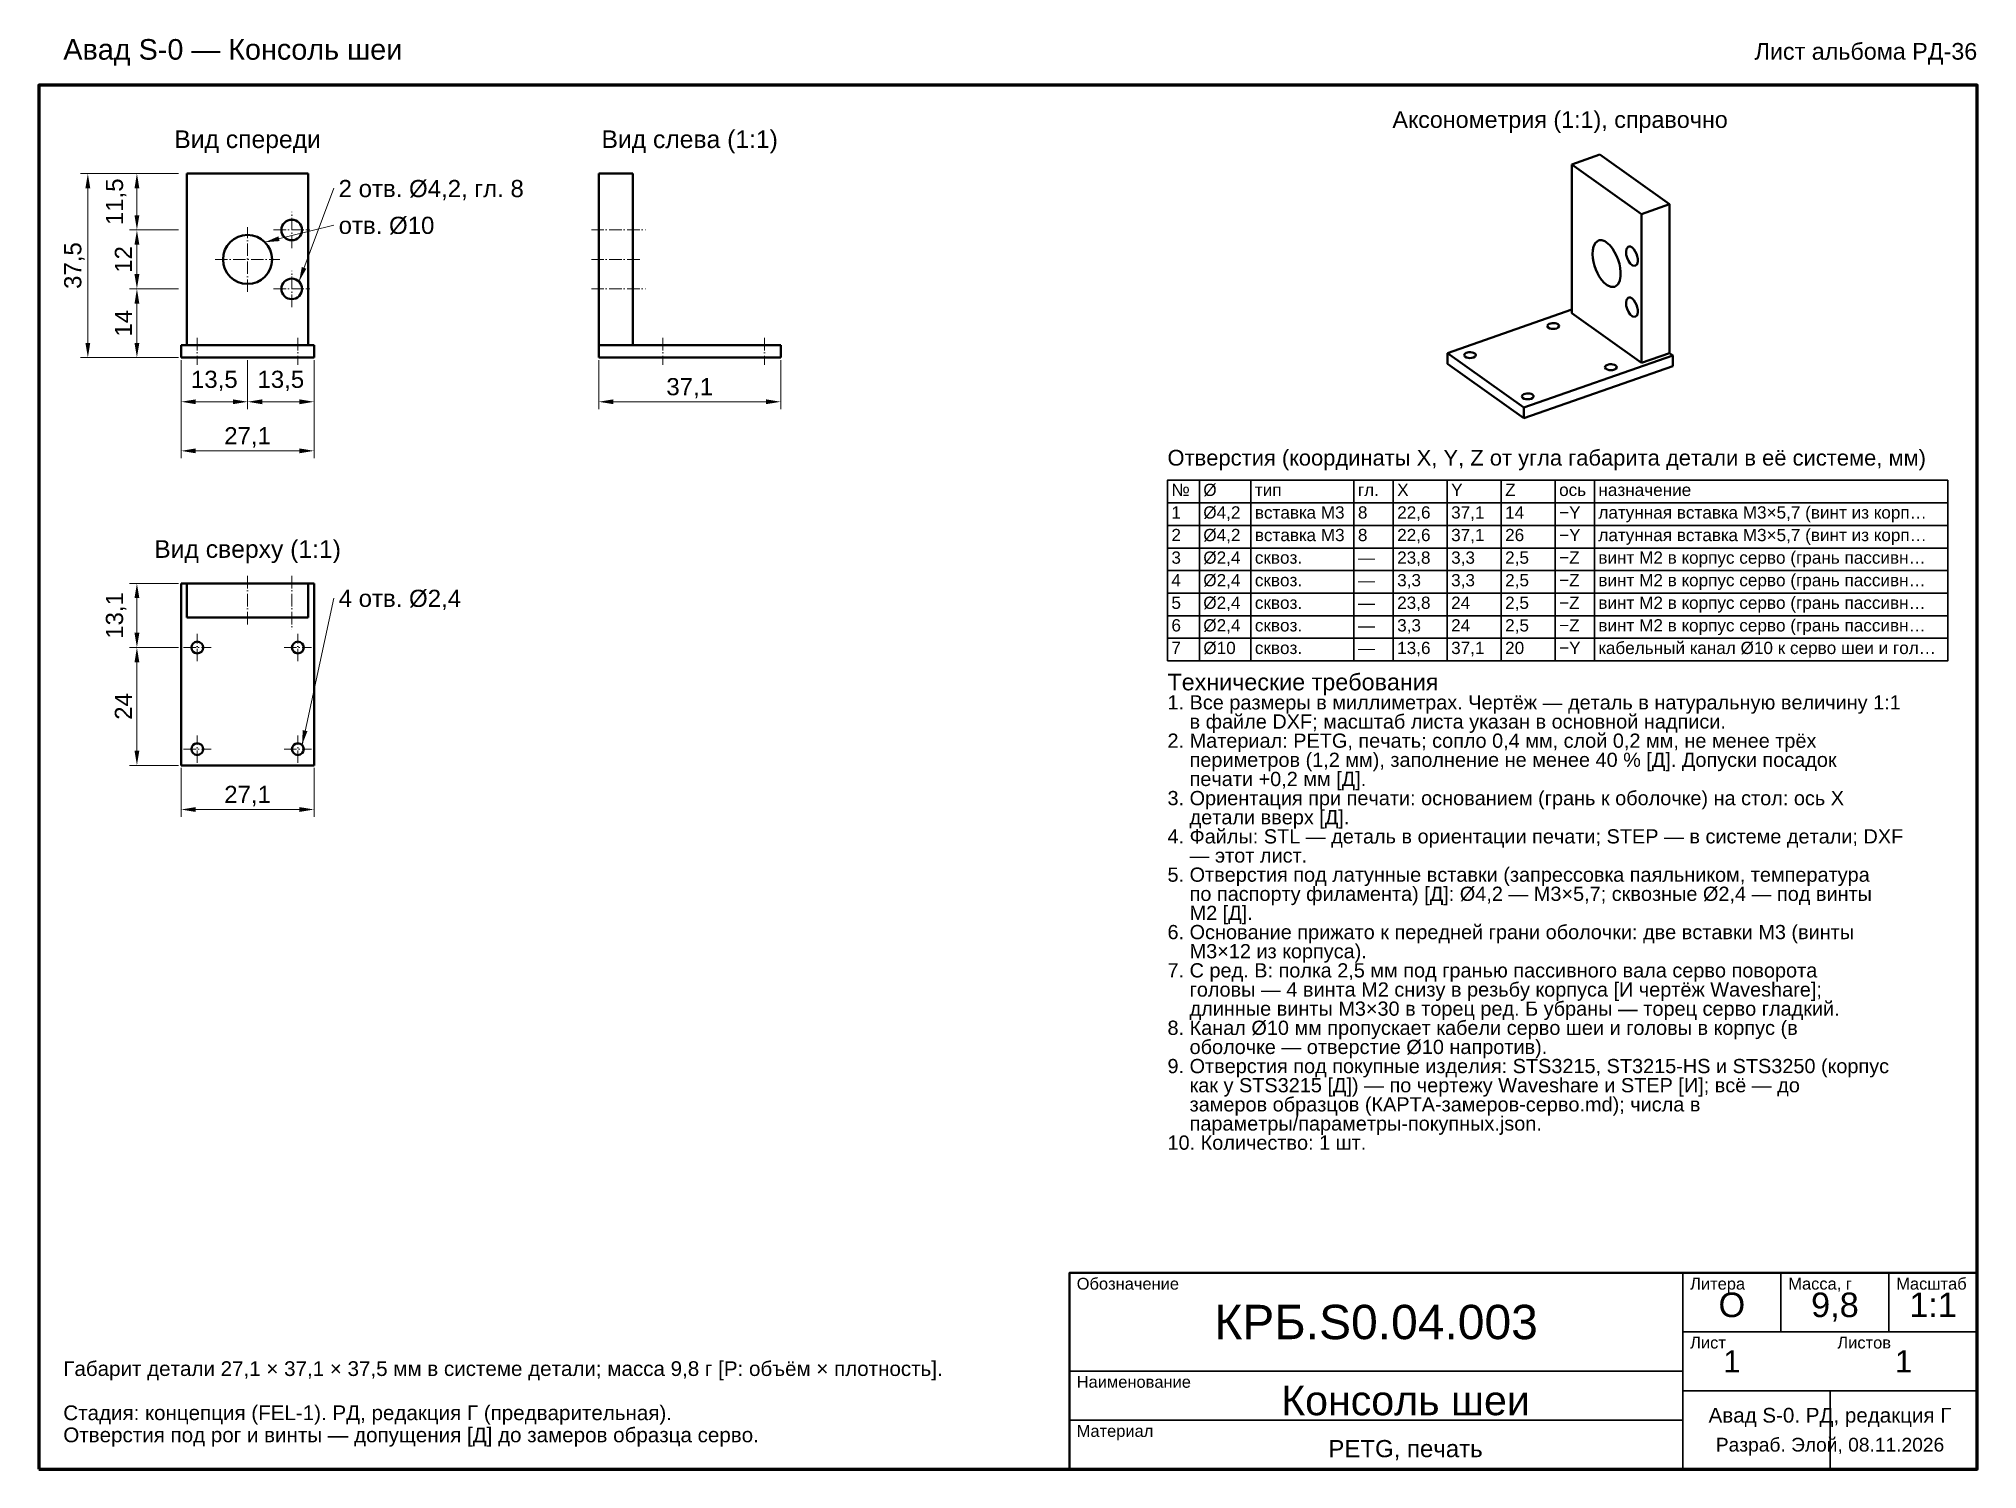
# Model space of a CAD drawing. Header units: millimetres. Extents: x 20 to 415, y 5 to 296.
import ezdxf
from ezdxf.enums import TextEntityAlignment as Align

# ---------------------------------------------------------------- set-up
doc = ezdxf.new("R2010")
doc.units = ezdxf.units.MM
doc.linetypes.add('DASHDOT', pattern=[3.556, 2.54, -0.508, 0, -0.508])
for name, color, linetype, lineweight in [('КОНТУР', 7, 'Continuous', 50), ('ОСИ', 1, 'DASHDOT', 18), ('РАЗМЕРЫ', 5, 'Continuous', 18), ('РАМКА', 7, 'Continuous', 70), ('ТАБЛИЦА', 7, 'Continuous', 35), ('ТЕКСТ', 7, 'Continuous', 25)]:
    doc.layers.add(name, color=color, linetype=linetype, lineweight=lineweight)
doc.styles.add('GOST', font='arial.ttf')
doc.dimstyles.new('GOST', dxfattribs={"dimtxt": 3.5, "dimasz": 3, "dimexe": 1.5, "dimexo": 0.5, "dimgap": 1, "dimtad": 1, "dimdec": 1, "dimtxsty": 'GOST', "dimcen": 2.5, "dimclrd": 5, "dimclre": 5, "dimclrt": 5, "dimazin": 3, "dimtfac": 1, "dimtmove": 0, "dimatfit": 3, "dimlwd": 18, "dimlwe": 18})

msp = doc.modelspace()

# ---------------------------------------------------------------- linework, layer by layer
at = {"layer": 'КОНТУР'}
for p, q in [((338.1, 272.86), (332.39, 270.86)), ((338.1, 272.86), (352.28, 262.74)), ((50.19, 234), (50.19, 269)), ((50.19, 269), (74.91, 269)), ((74.91, 234), (74.91, 269)), ((134.1, 234), (134.1, 269)), ((134.1, 269), (141.07, 269)), ((141.07, 234), (141.07, 269)), ((332.39, 240.55), (332.39, 270.86)), ((332.39, 270.86), (346.57, 260.74)), ((352.28, 262.74), (346.57, 260.74)), ((346.57, 230.43), (346.57, 260.74)), ((352.28, 262.74), (352.28, 232.43)), ((332.39, 241.28), (307.04, 232.4)), ((332.39, 240.55), (346.57, 230.43)), ((49, 234), (76.1, 234)), ((49, 231.5), (49, 234)), ((76.1, 231.5), (76.1, 234)), ((134.1, 231.5), (134.1, 234)), ((134.1, 234), (171.18, 234)), ((171.18, 231.5), (171.18, 234)), ((49, 231.5), (76.1, 231.5)), ((134.1, 231.5), (171.18, 231.5)), ((307.04, 232.4), (322.59, 221.3)), ((307.04, 230.24), (307.04, 232.4)), ((307.04, 230.24), (322.59, 219.14)), ((352.96, 231.94), (322.59, 221.3)), ((352.96, 229.77), (322.59, 219.14)), ((352.28, 232.43), (346.57, 230.43)), ((352.28, 232.43), (352.96, 231.94)), ((352.96, 229.77), (352.96, 231.94)), ((322.59, 219.14), (322.59, 221.3)), ((49, 185.5), (50.19, 185.5)), ((49, 185.5), (49, 148.42)), ((50.19, 185.5), (74.91, 185.5)), ((50.19, 185.5), (50.19, 178.53)), ((74.91, 185.5), (76.1, 185.5)), ((74.91, 185.5), (74.91, 178.53)), ((76.1, 185.5), (76.1, 148.42)), ((50.19, 178.53), (74.91, 178.53)), ((49, 148.42), (76.1, 148.42))]:
    msp.add_line(p, q, dxfattribs=at)
for points in [[(337.83, 255.36), (337.19, 254.89), (336.82, 254.17), (336.65, 253.39), (336.61, 252.58), (336.67, 251.78), (336.8, 250.99), (337.01, 250.21), (337.27, 249.45), (337.6, 248.71), (337.99, 248), (338.45, 247.34), (338.98, 246.74), (339.6, 246.23), (340.33, 245.9), (341.13, 245.93)], [(339.48, 254.97), (339.29, 255.1), (339.1, 255.21), (338.9, 255.3), (338.69, 255.37), (338.48, 255.42), (338.26, 255.43), (338.04, 255.42), (337.83, 255.36)], [(341.13, 245.93), (341.8, 246.44), (342.17, 247.22), (342.32, 248.06), (342.34, 248.92), (342.25, 249.78), (342.08, 250.62), (341.83, 251.44), (341.51, 252.24), (341.12, 253.01), (340.66, 253.74), (340.12, 254.4), (339.48, 254.97)], [(343.95, 254.14), (343.54, 253.68), (343.44, 253.05), (343.49, 252.42), (343.65, 251.81), (343.91, 251.23), (344.26, 250.7), (344.73, 250.28), (345.33, 250.17)], [(344.64, 253.97), (344.56, 254.02), (344.48, 254.07), (344.4, 254.11), (344.31, 254.14), (344.22, 254.16), (344.13, 254.17), (344.04, 254.16), (343.95, 254.14)], [(345.33, 250.17), (345.71, 250.55), (345.83, 251.07), (345.83, 251.61), (345.73, 252.14), (345.56, 252.66), (345.33, 253.15), (345.03, 253.6), (344.64, 253.97)], [(343.95, 243.74), (343.54, 243.28), (343.44, 242.66), (343.49, 242.03), (343.65, 241.42), (343.91, 240.84), (344.26, 240.31), (344.73, 239.88), (345.33, 239.78)], [(344.64, 243.58), (344.56, 243.63), (344.48, 243.68), (344.4, 243.72), (344.31, 243.75), (344.22, 243.77), (344.13, 243.77), (344.04, 243.77), (343.95, 243.74)], [(345.33, 239.78), (345.71, 240.15), (345.83, 240.68), (345.83, 241.22), (345.73, 241.75), (345.56, 242.27), (345.33, 242.76), (345.03, 243.21), (344.64, 243.58)], [(327.39, 237.94), (327.53, 238.21), (327.78, 238.38), (328.08, 238.48), (328.38, 238.53), (328.69, 238.53), (329, 238.5), (329.3, 238.42), (329.58, 238.28)], [(329.79, 237.94), (329.62, 237.63), (329.31, 237.45), (328.96, 237.36), (328.59, 237.34), (328.23, 237.36), (327.88, 237.45), (327.56, 237.63), (327.39, 237.94)], [(329.58, 238.28), (329.62, 238.25), (329.66, 238.21), (329.7, 238.17), (329.73, 238.13), (329.76, 238.09), (329.78, 238.04), (329.79, 237.99), (329.79, 237.94)], [(310.44, 232), (310.57, 232.27), (310.83, 232.44), (311.12, 232.54), (311.43, 232.59), (311.74, 232.6), (312.05, 232.56), (312.35, 232.48), (312.62, 232.34)], [(312.84, 232), (312.67, 231.69), (312.35, 231.52), (312, 231.43), (311.64, 231.4), (311.28, 231.43), (310.92, 231.52), (310.61, 231.69), (310.44, 232)], [(312.62, 232.34), (312.66, 232.31), (312.7, 232.28), (312.74, 232.24), (312.77, 232.2), (312.8, 232.15), (312.82, 232.1), (312.83, 232.05), (312.84, 232)], [(339.15, 229.54), (339.28, 229.81), (339.54, 229.98), (339.84, 230.08), (340.14, 230.13), (340.45, 230.14), (340.76, 230.1), (341.06, 230.02), (341.34, 229.88)], [(341.55, 229.54), (341.38, 229.23), (341.07, 229.06), (340.71, 228.97), (340.35, 228.94), (339.99, 228.97), (339.64, 229.06), (339.32, 229.23), (339.15, 229.54)], [(341.34, 229.88), (341.38, 229.85), (341.42, 229.82), (341.45, 229.78), (341.49, 229.74), (341.51, 229.69), (341.53, 229.64), (341.55, 229.59), (341.55, 229.54)], [(322.2, 223.6), (322.33, 223.87), (322.59, 224.04), (322.88, 224.14), (323.19, 224.19), (323.5, 224.2), (323.8, 224.17), (324.1, 224.09), (324.38, 223.95)], [(324.6, 223.6), (324.43, 223.29), (324.11, 223.12), (323.76, 223.03), (323.4, 223), (323.03, 223.03), (322.68, 223.12), (322.37, 223.29), (322.2, 223.6)], [(324.38, 223.95), (324.42, 223.91), (324.46, 223.88), (324.5, 223.84), (324.53, 223.8), (324.56, 223.75), (324.58, 223.71), (324.59, 223.65), (324.6, 223.6)]]:
    msp.add_lwpolyline(points, dxfattribs=at)
for centre, radius in [((71.55, 257.5), 2.1), ((62.55, 251.5), 5), ((71.55, 245.5), 2.1), ((52.3, 172.42), 1.2), ((72.8, 172.42), 1.2), ((52.3, 151.72), 1.2), ((72.8, 151.72), 1.2)]:
    msp.add_circle(centre, radius, dxfattribs=at)
at = {"layer": 'ОСИ'}
for p, q in [((71.55, 253.8), (71.55, 261.2)), ((62.55, 244.9), (62.55, 258.1)), ((67.85, 257.5), (75.25, 257.5)), ((132.6, 257.5), (143.6, 257.5)), ((55.95, 251.5), (69.15, 251.5)), ((71.55, 241.8), (71.55, 249.2)), ((132.6, 251.5), (142.6, 251.5)), ((67.85, 245.5), (75.25, 245.5)), ((132.6, 245.5), (143.6, 245.5)), ((52.3, 235.5), (52.3, 230)), ((52.3, 235.5), (52.3, 230)), ((72.8, 235.5), (72.8, 230)), ((72.8, 235.5), (72.8, 230)), ((147.18, 235.5), (147.18, 230)), ((147.18, 235.5), (147.18, 230)), ((167.88, 235.5), (167.88, 230)), ((167.88, 235.5), (167.88, 230)), ((62.55, 187), (62.55, 177)), ((71.55, 187), (71.55, 176)), ((71.55, 187), (71.55, 176)), ((52.3, 169.62), (52.3, 175.22)), ((72.8, 169.62), (72.8, 175.22)), ((49.5, 172.42), (55.1, 172.42)), ((70, 172.42), (75.6, 172.42)), ((52.3, 148.92), (52.3, 154.52)), ((72.8, 148.92), (72.8, 154.52)), ((49.5, 151.72), (55.1, 151.72)), ((70, 151.72), (75.6, 151.72))]:
    msp.add_line(p, q, dxfattribs=at)
at = {"layer": 'РАМКА', "lineweight": 70}
msp.add_lwpolyline([(20, 5), (415, 5), (415, 287), (20, 287), (20, 5)], dxfattribs=at)
at = {"layer": 'ТАБЛИЦА'}
for p, q in [((256.5, 206.5), (256.5, 169.7)), ((267, 206.5), (267, 169.7)), ((288, 206.5), (288, 169.7)), ((296, 206.5), (296, 169.7)), ((307, 206.5), (307, 169.7)), ((318, 206.5), (318, 169.7)), ((329, 206.5), (329, 169.7)), ((337, 206.5), (337, 169.7)), ((250, 201.9), (409, 201.9)), ((250, 197.3), (409, 197.3)), ((250, 192.7), (409, 192.7)), ((250, 188.1), (409, 188.1)), ((250, 183.5), (409, 183.5)), ((250, 178.9), (409, 178.9)), ((250, 174.3), (409, 174.3)), ((355, 5), (355, 45)), ((375, 33), (375, 45)), ((397, 33), (397, 45)), ((355, 33), (415, 33)), ((230, 25), (355, 25)), ((355, 21), (415, 21)), ((385, 5), (385, 21)), ((230, 15), (355, 15))]:
    msp.add_line(p, q, dxfattribs=at)
at = {"layer": 'ТАБЛИЦА', "lineweight": 35}
msp.add_lwpolyline([(250, 169.7), (409, 169.7), (409, 206.5), (250, 206.5), (250, 169.7)], dxfattribs=at)
at = {"layer": 'ТАБЛИЦА', "lineweight": 50}
msp.add_lwpolyline([(230, 5), (415, 5), (415, 45), (230, 45), (230, 5)], dxfattribs=at)

# ---------------------------------------------------------------- texts
at = {"layer": 'ТЕКСТ', "style": 'GOST'}
for s, height, p in [('Авад S-0 — Консоль шеи', 4.2, (25, 292.2)), ('2 отв. Ø4,2, гл. 8', 3.5, (81.1, 264.2)), ('отв. Ø10', 3.5, (81.1, 256.7)), ('Отверстия (координаты X, Y, Z от угла габарита детали в её системе, мм)', 3.2, (250, 209.5)), ('№', 2.5, (250.8, 203.3)), ('Ø', 2.5, (257.3, 203.3)), ('X', 2.5, (296.8, 203.3)), ('Y', 2.5, (307.8, 203.3)), ('Z', 2.5, (318.8, 203.3)), ('тип', 2.5, (267.8, 203.3)), ('гл.', 2.5, (288.8, 203.3)), ('ось', 2.5, (329.8, 203.3)), ('назначение', 2.5, (337.8, 203.3)), ('1', 2.5, (250.8, 198.7)), ('Ø4,2', 2.5, (257.3, 198.7)), ('вставка M3', 2.5, (267.8, 198.7)), ('8', 2.5, (288.8, 198.7)), ('22,6', 2.5, (296.8, 198.7)), ('37,1', 2.5, (307.8, 198.7)), ('14', 2.5, (318.8, 198.7)), ('−Y', 2.5, (329.8, 198.7)), ('латунная вставка M3×5,7 (винт из корп…', 2.5, (337.8, 198.7)), ('2', 2.5, (250.8, 194.1)), ('Ø4,2', 2.5, (257.3, 194.1)), ('вставка M3', 2.5, (267.8, 194.1)), ('8', 2.5, (288.8, 194.1)), ('22,6', 2.5, (296.8, 194.1)), ('37,1', 2.5, (307.8, 194.1)), ('26', 2.5, (318.8, 194.1)), ('−Y', 2.5, (329.8, 194.1)), ('латунная вставка M3×5,7 (винт из корп…', 2.5, (337.8, 194.1)), ('3', 2.5, (250.8, 189.5)), ('Ø2,4', 2.5, (257.3, 189.5)), ('сквоз.', 2.5, (267.8, 189.5)), ('—', 2.5, (288.8, 189.5)), ('23,8', 2.5, (296.8, 189.5)), ('3,3', 2.5, (307.8, 189.5)), ('2,5', 2.5, (318.8, 189.5)), ('−Z', 2.5, (329.8, 189.5)), ('винт M2 в корпус серво (грань пассивн…', 2.5, (337.8, 189.5)), ('4', 2.5, (250.8, 184.9)), ('Ø2,4', 2.5, (257.3, 184.9)), ('сквоз.', 2.5, (267.8, 184.9)), ('—', 2.5, (288.8, 184.9)), ('3,3', 2.5, (296.8, 184.9)), ('3,3', 2.5, (307.8, 184.9)), ('2,5', 2.5, (318.8, 184.9)), ('−Z', 2.5, (329.8, 184.9)), ('винт M2 в корпус серво (грань пассивн…', 2.5, (337.8, 184.9)), ('4 отв. Ø2,4', 3.5, (81.1, 180.7)), ('5', 2.5, (250.8, 180.3)), ('Ø2,4', 2.5, (257.3, 180.3)), ('сквоз.', 2.5, (267.8, 180.3)), ('23,8', 2.5, (296.8, 180.3)), ('24', 2.5, (307.8, 180.3)), ('2,5', 2.5, (318.8, 180.3)), ('−Z', 2.5, (329.8, 180.3)), ('винт M2 в корпус серво (грань пассивн…', 2.5, (337.8, 180.3)), ('6', 2.5, (250.8, 175.7)), ('Ø2,4', 2.5, (257.3, 175.7)), ('—', 2.5, (288.8, 180.3)), ('3,3', 2.5, (296.8, 175.7)), ('24', 2.5, (307.8, 175.7)), ('2,5', 2.5, (318.8, 175.7)), ('−Z', 2.5, (329.8, 175.7)), ('винт M2 в корпус серво (грань пассивн…', 2.5, (337.8, 175.7)), ('сквоз.', 2.5, (267.8, 175.7)), ('—', 2.5, (288.8, 175.7)), ('7', 2.5, (250.8, 171.1)), ('Ø10', 2.5, (257.3, 171.1)), ('сквоз.', 2.5, (267.8, 171.1)), ('—', 2.5, (288.8, 171.1)), ('13,6', 2.5, (296.8, 171.1)), ('37,1', 2.5, (307.8, 171.1)), ('20', 2.5, (318.8, 171.1)), ('−Y', 2.5, (329.8, 171.1)), ('кабельный канал Ø10 к серво шеи и гол…', 2.5, (337.8, 171.1)), ('Технические требования', 3.4, (250, 163.7)), ('1. Все размеры в миллиметрах. Чертёж — деталь в натуральную величину 1:1', 2.9, (250, 159.8)), ('    в файле DXF; масштаб листа указан в основной надписи.', 2.9, (250, 155.9)), ('2. Материал: PETG, печать; сопло 0,4 мм, слой 0,2 мм, не менее трёх', 2.9, (250, 152)), ('    периметров (1,2 мм), заполнение не менее 40 % [Д]. Допуски посадок', 2.9, (250, 148.1)), ('    печати +0,2 мм [Д].', 2.9, (250, 144.2)), ('3. Ориентация при печати: основанием (грань к оболочке) на стол: ось X', 2.9, (250, 140.3)), ('    детали вверх [Д].', 2.9, (250, 136.4)), ('4. Файлы: STL — деталь в ориентации печати; STEP — в системе детали; DXF', 2.9, (250, 132.5)), ('    — этот лист.', 2.9, (250, 128.6)), ('5. Отверстия под латунные вставки (запрессовка паяльником, температура', 2.9, (250, 124.7)), ('    по паспорту филамента) [Д]: Ø4,2 — M3×5,7; сквозные Ø2,4 — под винты', 2.9, (250, 120.8)), ('    M2 [Д].', 2.9, (250, 116.9)), ('6. Основание прижато к передней грани оболочки: две вставки M3 (винты', 2.9, (250, 113)), ('    M3×12 из корпуса).', 2.9, (250, 109.1)), ('7. С ред. В: полка 2,5 мм под гранью пассивного вала серво поворота', 2.9, (250, 105.2)), ('    головы — 4 винта M2 снизу в резьбу корпуса [И чертёж Waveshare];', 2.9, (250, 101.3)), ('    длинные винты M3×30 в торец ред. Б убраны — торец серво гладкий.', 2.9, (250, 97.4)), ('8. Канал Ø10 мм пропускает кабели серво шеи и головы в корпус (в', 2.9, (250, 93.5)), ('    оболочке — отверстие Ø10 напротив).', 2.9, (250, 89.6)), ('9. Отверстия под покупные изделия: STS3215, ST3215-HS и STS3250 (корпус', 2.9, (250, 85.7)), ('    как у STS3215 [Д]) — по чертежу Waveshare и STEP [И]; всё — до', 2.9, (250, 81.8)), ('    замеров образцов (КАРТА-замеров-серво.md); числа в', 2.9, (250, 77.9)), ('    параметры/параметры-покупных.json.', 2.9, (250, 74)), ('10. Количество: 1 шт.', 2.9, (250, 70.1)), ('Обозначение', 2.4, (231.5, 41.6)), ('Литера', 2.4, (356.5, 41.6)), ('Масса, г', 2.4, (376.5, 41.6)), ('Масштаб', 2.4, (398.5, 41.6)), ('Лист', 2.4, (356.5, 29.6)), ('Листов', 2.4, (386.5, 29.6)), ('Габарит детали 27,1 × 37,1 × 37,5 мм в системе детали; масса 9,8 г [Р: объём × плотность].', 3, (25, 24)), ('Наименование', 2.4, (231.5, 21.6)), ('Стадия: концепция (FEL-1). РД, редакция Г (предварительная).', 3, (25, 15)), ('Отверстия под рог и винты — допущения [Д] до замеров образца серво.', 3, (25, 10.5)), ('Материал', 2.4, (231.5, 11.6))]:
    msp.add_text(s, height=height, dxfattribs=at).set_placement(p)
msp.add_text('Лист альбома РД-36', height=3.4, dxfattribs=at).set_placement((415, 292.2), align=Align.RIGHT)
for s, height, p in [('Аксонометрия (1:1), справочно', 3.4, (330, 280)), ('Вид спереди', 3.6, (62.55, 276)), ('Вид слева (1:1)', 3.6, (152.64, 276)), ('Вид сверху (1:1)', 3.6, (62.55, 192.5)), ('О', 5, (365, 38.5)), ('9,8', 5, (386, 38.5)), ('1:1', 5, (406, 38.5)), ('КРБ.S0.04.003', 7, (292.5, 35)), ('1', 4.5, (365, 27)), ('1', 4.5, (400, 27)), ('Консоль шеи', 6, (298.5, 19)), ('Авад S-0. РД, редакция Г', 3, (385, 16)), ('PETG, печать', 3.5, (298.5, 9.2)), ('Разраб. Элой, 08.11.2026', 2.8, (385, 10))]:
    msp.add_text(s, height=height, dxfattribs=at).set_placement(p, align=Align.MIDDLE_CENTER)

# ---------------------------------------------------------------- dimensions: what is measured, and where the dimension line sits
at = {"layer": 'РАЗМЕРЫ'}
for base, p1, p2 in [((30, 231.5), (49, 231.5), (49, 269)), ((40, 257.5), (49, 257.5), (49, 269)), ((40, 245.5), (49, 245.5), (49, 257.5)), ((40, 231.5), (49, 231.5), (49, 245.5)), ((40, 172.42), (49, 172.42), (49, 185.5)), ((40, 148.42), (49, 148.42), (49, 172.42))]:
    msp.add_linear_dim(base=base, p1=p1, p2=p2, angle=90, dimstyle='GOST', dxfattribs=at).render()
for base, p1, p2 in [((49, 222.5), (49, 231.5), (62.55, 231.5)), ((49, 212.5), (49, 231.5), (76.1, 231.5)), ((62.55, 222.5), (62.55, 231.5), (76.1, 231.5)), ((134.1, 222.5), (134.1, 231.5), (171.18, 231.5)), ((49, 139.42), (49, 148.42), (76.1, 148.42))]:
    msp.add_linear_dim(base=base, p1=p1, p2=p2, dimstyle='GOST', dxfattribs=at).render()

# ---------------------------------------------------------------- leaders
for points in [[(73.02, 246.97), (80.1, 266)], [(66.05, 255), (80.1, 258.5)], [(73.64, 152.56), (80.1, 182.5)]]:
    msp.add_leader(points, dimstyle='GOST', dxfattribs=at)

doc.saveas('drawing.dxf')
